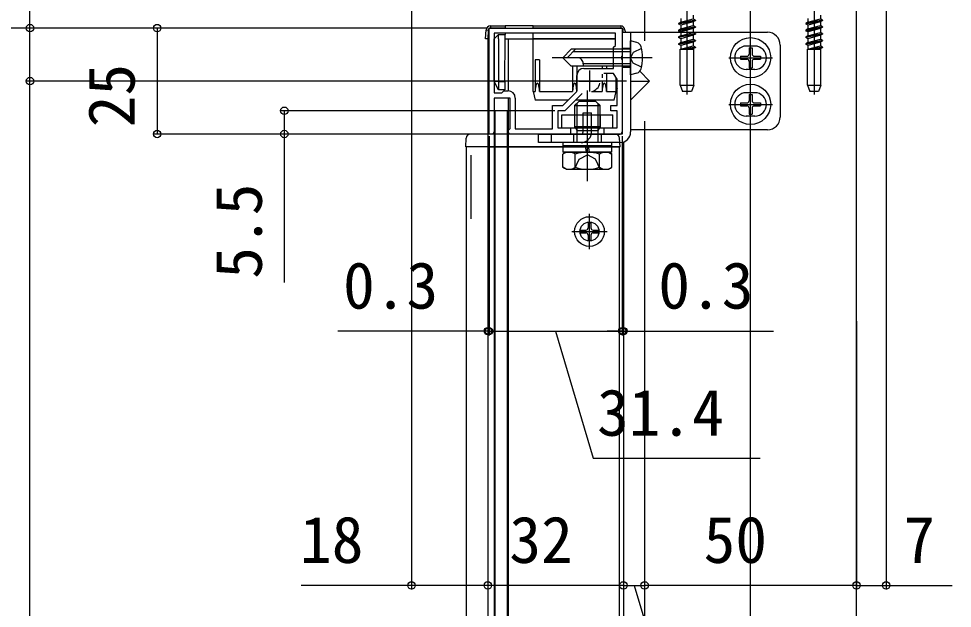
# Model space of a CAD drawing. Units: millimetres, scale not verified. Extents: x -875 to 875, y -1300 to 1294.
# Drawn here: x -757.7 to -537.4, y 773.1 to 912.2 of the extents above; entities that cross this region are included whole.
import ezdxf
from ezdxf.enums import TextEntityAlignment as Align

# ---------------------------------------------------------------- set-up
doc = ezdxf.new("R2010")
doc.units = ezdxf.units.MM
doc.header["$LTSCALE"] = 8
for name, color, linetype in [('0-2_YKK_11', 7, 'Continuous'), ('0-3_YKK_12', 2, 'Continuous'), ('0-4_YKK_13', 4, 'Continuous'), ('0-5_YKK_D', 6, 'Continuous'), ('0-7_YSS_K', 3, 'Continuous')]:
    doc.layers.add(name, color=color, linetype=linetype)
doc.styles.add('ＭＳ ゴシック', font='')
doc.styles.get('ＭＳ ゴシック').set_extended_font_data('MS Gothic')

msp = doc.modelspace()

# ---------------------------------------------------------------- linework, layer by layer
at = {"layer": '0-2_YKK_11'}
for p, q in [((-623, 900), (-623, 895)), ((-625.5, 897.5), (-620.5, 897.5))]:
    msp.add_line(p, q, dxfattribs=at)
for points in [[(-624.76, 894.54), (-628.8, 890.5), (-630.5, 890.5), (-630.5, 886.5), (-627.5, 886.5), (-627.5, 885), (-641.9, 885), (-642.2, 885.5), (-642.2, 885.8), (-642, 886), (-641.7, 886.3), (-641.7, 893.5), (-645.5, 893.5), (-645.5, 885.5), (-645.8, 885), (-646.7, 885), (-646.7, 910), (-615.3, 910), (-615.3, 903.458), (-615.42, 903.275), (-615.42, 902.725), (-615.3, 902.542), (-615.3, 885), (-619.5, 885), (-619.5, 886.5), (-616.5, 886.5), (-616.5, 890.5), (-618, 890.5), (-618, 891.7), (-616.5, 891.7), (-616.5, 897.914), (-617.3, 899.3), (-619.643, 899.3)], [(-616.9, 908.8), (-645.5, 908.8), (-645.5, 894.7), (-643.7, 894.7), (-643.2, 895.2), (-642.2, 895.2)], [(-624.3, 900.5), (-617.3, 900.5), (-617.3, 905.5), (-616.9, 905.9), (-616.9, 908.8)], [(-640.5, 893.5), (-640.5, 886.2), (-631.7, 886.2), (-631.7, 891.7), (-629.297, 891.7), (-626, 894.997), (-626, 898.8)]]:
    msp.add_lwpolyline(points, dxfattribs=at)
for centre, start, end in [((-624.3, 898.8), 90.00001, 179.99999), ((-642.2, 893.5), 0.00001, 89.99999)]:
    msp.add_arc(centre, 1.7, start, end, dxfattribs=at)
at = {"layer": '0-3_YKK_12'}
for p, q in [((-647, 907.5), (-647, 512.5)), ((-647, 907.5), (-646.7, 907.5)), ((-645.5, 907.5), (-645.5, 895.179)), ((-642.894, 907.5), (-616.9, 907.5)), ((-642.2, 907.5), (-642.2, 895.179)), ((-645.5, 893.2), (-645.5, 527.3)), ((-642.2, 893.5), (-642.2, 526.5)), ((-610, 886), (-610, 534)), ((-651.999, 538), (-651.999, 882)), ((-646.999, 882), (-651.999, 882)), ((-646.999, 882), (-615.999, 882)), ((-615.999, 882), (-615.999, 538)), ((-615, 883.131), (-615, 534)), ((-650.999, 880.001), (-650.999, 865.001))]:
    msp.add_line(p, q, dxfattribs=at)
for points in [[(-560, 921), (-610, 921), (-610, 909)], [(-610, 511), (-610, 500), (-560, 500), (-560, 921)]]:
    msp.add_lwpolyline(points, dxfattribs=at)
for radius in [3.5, 2.25]:
    msp.add_circle((-622.999, 862), radius, dxfattribs=at)
at = {"layer": '0-4_YKK_13'}
for p, q in [((-585, 911.932), (-585, 934.932)), ((-600, 926.5), (-600, 894.339)), ((-570, 926.5), (-570, 894.339)), ((-601.475, 912.264), (-601.475, 911.381)), ((-601.475, 911.381), (-598.525, 912.176)), ((-598.525, 913.059), (-598.525, 912.176)), ((-598, 911.872), (-598.525, 912.176)), ((-571.475, 912.264), (-571.475, 911.381)), ((-571.475, 911.381), (-568.525, 912.176)), ((-568.525, 913.059), (-568.525, 912.176)), ((-568, 911.872), (-568.525, 912.176)), ((-646.376, 910.5), (-646.376, 910)), ((-642.916, 910), (-646.376, 910)), ((-636.3, 910.5), (-642.921, 910.5)), ((-636.3, 910.5), (-615.624, 910.5)), ((-636.3, 910), (-636.3, 910.5)), ((-598, 911.872), (-602, 911.077)), ((-602, 910.977), (-598, 911.772)), ((-601.475, 910.674), (-602, 910.977)), ((-598, 910.282), (-602, 909.487)), ((-602, 909.387), (-598, 910.182)), ((-601.475, 909.791), (-602, 909.487)), ((-598.525, 911.469), (-601.475, 910.674)), ((-601.475, 910.674), (-601.475, 909.791)), ((-601.475, 909.791), (-598.525, 910.586)), ((-598.525, 909.879), (-601.475, 909.084)), ((-598, 911.772), (-598.525, 911.469)), ((-598.525, 911.469), (-598.525, 910.586)), ((-598, 910.282), (-598.525, 910.586)), ((-598, 910.182), (-598.525, 909.879)), ((-598.525, 909.879), (-598.525, 908.996)), ((-598, 911.872), (-598, 911.772)), ((-598, 910.282), (-598, 910.182)), ((-568, 911.872), (-572, 911.077)), ((-572, 910.977), (-568, 911.772)), ((-571.475, 910.674), (-572, 910.977)), ((-568, 910.282), (-572, 909.487)), ((-572, 909.387), (-568, 910.182)), ((-571.475, 909.791), (-572, 909.487)), ((-568.525, 911.469), (-571.475, 910.674)), ((-571.475, 910.674), (-571.475, 909.791)), ((-571.475, 909.791), (-568.525, 910.586)), ((-568.525, 909.879), (-571.475, 909.084)), ((-568, 911.772), (-568.525, 911.469)), ((-568.525, 911.469), (-568.525, 910.586)), ((-568, 910.282), (-568.525, 910.586)), ((-568, 910.182), (-568.525, 909.879)), ((-568.525, 909.879), (-568.525, 908.996)), ((-568, 911.872), (-568, 911.772)), ((-568, 910.282), (-568, 910.182)), ((-647.5, 907.5), (-647.374, 909.561)), ((-646.999, 907.5), (-647.5, 907.5)), ((-646.7, 907.5), (-646.999, 907.5)), ((-644.5, 908.5), (-645.5, 907.5)), ((-642.906, 908.8), (-642.903, 908.5)), ((-642.894, 907.5), (-642.903, 908.5)), ((-642.894, 907.5), (-636.3, 907.5)), ((-636.3, 895), (-636.3, 907.5)), ((-615.3, 909), (-581, 909)), ((-615.3, 909), (-615.3, 885.5)), ((-614.626, 909.561), (-615.125, 909.531)), ((-615.093, 909), (-615.125, 909.531)), ((-614.626, 909.561), (-614.592, 909)), ((-613.3, 909), (-613.3, 885.5)), ((-610, 909), (-610, 907)), ((-602, 909.487), (-602, 909.387)), ((-601.475, 909.084), (-602, 909.387)), ((-602, 907.897), (-598, 908.692)), ((-598, 908.592), (-602, 907.797)), ((-601.475, 908.201), (-602, 907.897)), ((-602, 907.897), (-602, 907.797)), ((-601.475, 907.494), (-602, 907.797)), ((-601.475, 909.084), (-601.475, 908.201)), ((-601.475, 908.201), (-598.525, 908.996)), ((-598.525, 908.289), (-601.475, 907.494)), ((-601.475, 907.494), (-601.475, 906.611)), ((-598, 908.692), (-598.525, 908.996)), ((-598, 908.592), (-598.525, 908.289)), ((-598.525, 908.289), (-598.525, 907.406)), ((-598, 908.692), (-598, 908.592)), ((-585, 897.85), (-585, 908.15)), ((-572, 909.487), (-572, 909.387)), ((-571.475, 909.084), (-572, 909.387)), ((-572, 907.897), (-568, 908.692)), ((-568, 908.592), (-572, 907.797)), ((-571.475, 908.201), (-572, 907.897)), ((-572, 907.897), (-572, 907.797)), ((-571.475, 907.494), (-572, 907.797)), ((-571.475, 909.084), (-571.475, 908.201)), ((-571.475, 908.201), (-568.525, 908.996)), ((-568.525, 908.289), (-571.475, 907.494)), ((-571.475, 907.494), (-571.475, 906.611)), ((-568, 908.692), (-568.525, 908.996)), ((-568, 908.592), (-568.525, 908.289)), ((-568.525, 908.289), (-568.525, 907.406)), ((-568, 908.692), (-568, 908.592)), ((-611.821, 906.604), (-613.3, 907)), ((-613.3, 899), (-613.3, 907)), ((-598, 907.102), (-602, 906.307)), ((-602, 906.207), (-598, 907.002)), ((-601.475, 906.611), (-602, 906.307)), ((-602, 906.307), (-602, 906.207)), ((-601.475, 905.904), (-602, 906.207)), ((-601.475, 906.611), (-598.525, 907.406)), ((-598.525, 906.699), (-601.475, 905.904)), ((-601.475, 905.904), (-601.475, 905.021)), ((-601.475, 905.021), (-598.525, 905.816)), ((-598, 905.512), (-600.579, 905)), ((-600.075, 905), (-598, 905.412)), ((-598, 907.102), (-598.525, 907.406)), ((-598, 907.002), (-598.525, 906.699)), ((-598.525, 906.699), (-598.525, 905.816)), ((-598, 905.512), (-598.525, 905.816)), ((-598, 907.102), (-598, 907.002)), ((-584, 905.75), (-586, 905.75)), ((-585.35, 905.35), (-584.65, 905.35)), ((-585.35, 905.35), (-585.35, 903.85)), ((-584.65, 905.35), (-584.65, 903.85)), ((-578, 906), (-578, 889)), ((-568, 907.102), (-572, 906.307)), ((-572, 906.207), (-568, 907.002)), ((-571.475, 906.611), (-572, 906.307)), ((-572, 906.307), (-572, 906.207)), ((-571.475, 905.904), (-572, 906.207)), ((-571.475, 906.611), (-568.525, 907.406)), ((-568.525, 906.699), (-571.475, 905.904)), ((-571.475, 905.904), (-571.475, 905.021)), ((-571.475, 905.021), (-568.525, 905.816)), ((-568, 905.512), (-570.579, 905)), ((-570.075, 905), (-568, 905.412)), ((-568, 907.102), (-568.525, 907.406)), ((-568, 907.002), (-568.525, 906.699)), ((-568.525, 906.699), (-568.525, 905.816)), ((-568, 905.512), (-568.525, 905.816)), ((-568, 907.102), (-568, 907.002)), ((-627.3, 905), (-629.3, 903)), ((-626.3, 905), (-628.3, 903)), ((-615.3, 905.25), (-613.3, 905.25)), ((-601.6, 896.5), (-601.6, 905)), ((-601.6, 905), (-598.4, 905)), ((-601.475, 905.021), (-601.511, 905)), ((-598.525, 905.109), (-598.525, 905)), ((-598.4, 896.5), (-598.4, 905)), ((-587.35, 903.35), (-587.35, 902.65)), ((-587.35, 903.35), (-585.85, 903.35)), ((-584.15, 903.35), (-582.65, 903.35)), ((-582.65, 903.35), (-582.65, 902.65)), ((-571.6, 896.5), (-571.6, 905)), ((-571.6, 905), (-568.4, 905)), ((-571.475, 905.021), (-571.511, 905)), ((-568.525, 905.109), (-568.525, 905)), ((-568.4, 896.5), (-568.4, 905)), ((-635.8, 902.5), (-635.8, 895)), ((-634.8, 902.5), (-635.8, 902.5)), ((-634.8, 902.5), (-634.8, 895)), ((-608.2, 903), (-631.8, 903)), ((-627.3, 901), (-629.3, 903)), ((-627, 901), (-627, 895)), ((-626, 901), (-626, 895.204)), ((-624.5, 901.6), (-624.5, 901)), ((-620, 901), (-620, 900.5)), ((-619, 901), (-619, 900.5)), ((-612.664, 901.742), (-613.333, 903)), ((-610.733, 900.8), (-612.664, 901.742)), ((-590.15, 903), (-579.85, 903)), ((-587.35, 902.65), (-585.85, 902.65)), ((-585.35, 902.15), (-585.35, 900.65)), ((-584.65, 902.15), (-584.65, 900.65)), ((-584.15, 902.65), (-582.65, 902.65)), ((-620, 899.15), (-620, 898.281)), ((-619, 899.3), (-619, 895)), ((-615.3, 900.75), (-613.3, 900.75)), ((-611.821, 899.396), (-613.3, 899)), ((-584, 900.25), (-586, 900.25)), ((-585.35, 900.65), (-584.65, 900.65)), ((-620, 897.53), (-620, 895)), ((-616.7, 895), (-616.7, 898.261)), ((-608.815, 897.5), (-613.3, 893.015)), ((-601.6, 896.5), (-598.4, 896.5)), ((-601.6, 896.5), (-601.054, 895)), ((-598.4, 896.5), (-598.946, 895)), ((-585, 886.85), (-585, 897.15)), ((-571.6, 896.5), (-568.4, 896.5)), ((-571.6, 896.5), (-571.054, 895)), ((-568.4, 896.5), (-568.946, 895)), ((-636.3, 895), (-635.8, 893)), ((-636.3, 895), (-635.8, 895)), ((-634.8, 895), (-627, 895)), ((-623.5, 873.879), (-623.5, 895.289)), ((-622.549, 895), (-620, 895)), ((-619, 895), (-616.7, 895)), ((-617.2, 893), (-616.7, 895)), ((-616.5, 895.8), (-616.7, 895)), ((-598.946, 895), (-601.054, 895)), ((-584, 894.75), (-586, 894.75)), ((-585.35, 894.35), (-584.65, 894.35)), ((-585.35, 894.35), (-585.35, 892.85)), ((-584.65, 894.35), (-584.65, 892.85)), ((-568.946, 895), (-571.054, 895)), ((-627.997, 893), (-635.8, 893)), ((-626.5, 891.7), (-625.5, 892.7)), ((-617.2, 893), (-626.3, 893)), ((-625.96, 892.24), (-625.96, 889.5)), ((-621.5, 892.7), (-625.5, 892.7)), ((-620.5, 891.7), (-621.5, 892.7)), ((-621.04, 892.24), (-621.04, 889.5)), ((-587.35, 892.35), (-587.35, 891.65)), ((-587.35, 892.35), (-585.85, 892.35)), ((-584.15, 892.35), (-582.65, 892.35)), ((-582.65, 892.35), (-582.65, 891.65)), ((-626.5, 891.7), (-620.5, 891.7)), ((-624.5, 885.5), (-624.5, 890)), ((-624.5, 890), (-622.5, 890)), ((-622.5, 885.5), (-622.5, 890)), ((-590.15, 892), (-579.85, 892)), ((-587.35, 891.65), (-585.85, 891.65)), ((-585.35, 891.15), (-585.35, 889.65)), ((-584.65, 891.15), (-584.65, 889.65)), ((-584.15, 891.65), (-582.65, 891.65)), ((-629.5, 889.5), (-617.5, 889.5)), ((-629.5, 886.5), (-629.5, 889.5)), ((-626.5, 889.5), (-626.5, 886.5)), ((-626, 889.5), (-626, 886.5)), ((-621, 889.5), (-621, 886.5)), ((-620.5, 889.5), (-620.5, 886.5)), ((-617.5, 886.5), (-617.5, 889.5)), ((-610, 888), (-610, 886)), ((-584, 889.25), (-586, 889.25)), ((-585.35, 889.65), (-584.65, 889.65)), ((-629.5, 886.5), (-617.5, 886.5)), ((-626.5, 886.8), (-620.5, 886.8)), ((-625.96, 885.865), (-621.04, 885.865)), ((-581, 886), (-613.3, 886)), ((-652.199, 882.001), (-652.073, 884.061)), ((-646.999, 885), (-651.075, 885)), ((-616.923, 885), (-646.999, 885)), ((-632, 883), (-632, 885)), ((-626.75, 885), (-626.75, 883)), ((-620.25, 885), (-620.25, 883)), ((-615.799, 882), (-615.925, 884.061)), ((-646.999, 882), (-652.199, 882)), ((-615.799, 882), (-646.999, 882)), ((-617.75, 883), (-629.25, 883)), ((-629.25, 882.2), (-629.25, 880.7)), ((-617.75, 882.2), (-629.25, 882.2)), ((-623.7, 880.7), (-623.93, 882.2)), ((-623.295, 882.2), (-623.064, 880.7)), ((-617.75, 880.7), (-617.75, 882.2)), ((-628.5, 880.7), (-629.274, 880.253)), ((-629.273, 877.147), (-629.273, 880.253)), ((-617.75, 880.7), (-629.25, 880.7)), ((-628.5, 880.7), (-618.5, 880.7)), ((-626.387, 877.147), (-626.387, 880.253)), ((-620.613, 877.147), (-620.613, 880.253)), ((-618.5, 880.7), (-617.727, 880.253)), ((-617.727, 877.147), (-617.727, 880.253)), ((-628.5, 876.7), (-629.274, 877.147)), ((-628.5, 876.7), (-618.5, 876.7)), ((-618.5, 876.7), (-617.727, 877.147)), ((-622.999, 857.85), (-622.999, 866.15)), ((-623.349, 864.05), (-622.649, 864.05)), ((-623.349, 864.05), (-623.349, 862.85)), ((-622.649, 864.05), (-622.649, 862.85)), ((-627.149, 862), (-618.849, 862)), ((-625.049, 862.35), (-625.049, 861.65)), ((-625.049, 862.35), (-623.849, 862.35)), ((-625.049, 861.65), (-623.849, 861.65)), ((-622.149, 862.35), (-620.949, 862.35)), ((-622.149, 861.65), (-620.949, 861.65)), ((-620.949, 862.35), (-620.949, 861.65)), ((-623.349, 861.15), (-623.349, 859.95)), ((-623.349, 859.95), (-622.649, 859.95)), ((-622.649, 861.15), (-622.649, 859.95))]:
    msp.add_line(p, q, dxfattribs=at)
for points in [[(-646.376, 910.5), (-642.921, 910.5), (-642.916, 910)], [(-615.624, 910.5), (-615.624, 910), (-636.3, 910)], [(-601.475, 911.381), (-602, 911.077), (-602, 910.977)], [(-571.475, 911.381), (-572, 911.077), (-572, 910.977)], [(-647.374, 909.561), (-646.875, 909.531), (-646.999, 907.5)], [(-644.5, 907.5), (-644.5, 897.4), (-645.5, 897.4), (-645.5, 907.5)], [(-644.5, 907.5), (-644.5, 908.5), (-642.903, 908.5)], [(-644.5, 897.4), (-642.983, 897.4), (-642.894, 907.5)], [(-616.9, 907.5), (-636.3, 907.5), (-636.3, 908.8)], [(-598, 905.512), (-598, 905.412), (-598.525, 905.109), (-598.931, 905)], [(-568, 905.512), (-568, 905.412), (-568.525, 905.109), (-568.931, 905)], [(-613.3, 905), (-617.3, 905), (-627.3, 905)], [(-613.3, 904.4), (-617.3, 904.4), (-626.9, 904.4)], [(-610.733, 905.2), (-612.664, 904.258), (-613.333, 903)], [(-613.3, 901), (-617.3, 901), (-627.3, 901)], [(-613.3, 901.6), (-617.3, 901.6), (-624.5, 901.6)], [(-613.3, 897.5), (-608.815, 897.5), (-611.135, 899.82)], [(-644.5, 897.4), (-644.5, 895.4), (-645.5, 897.4)], [(-642.983, 897.4), (-643, 895.4), (-644.5, 895.4)], [(-626.5, 891.7), (-626.5, 889.5), (-626.5, 886.8)], [(-620.5, 886.8), (-620.5, 889.5), (-620.5, 891.7)], [(-625.96, 889.5), (-625.96, 886.5), (-625.96, 885.865)], [(-621.04, 889.5), (-621.04, 886.5), (-621.04, 885.865)], [(-626.5, 886.8), (-626.327, 886.5), (-625.96, 885.865)], [(-625.96, 885.865), (-625.96, 885), (-625.96, 883)], [(-620.5, 886.8), (-620.673, 886.5), (-621.04, 885.865)], [(-621.04, 885.865), (-621.04, 885), (-621.04, 883)], [(-615.8, 883), (-635, 883), (-635, 885), (-615.8, 885)], [(-629.25, 883), (-629.25, 882.2), (-617.75, 882.2), (-617.75, 883)], [(-626.55, 876.697), (-625.4, 879.055), (-623.5, 880.066)], [(-620.45, 876.697), (-621.6, 879.055), (-623.5, 880.066)]]:
    msp.add_lwpolyline(points, dxfattribs=at)
msp.add_lwpolyline([(-645.35, 526.5), (-642.35, 526.5), (-642.35, 890.5), (-645.35, 890.5)], close=True, dxfattribs=at)
for centre, radius in [((-585, 903), 4.75), ((-585, 892), 4.75), ((-622.999, 862), 3.5)]:
    msp.add_circle(centre, radius, dxfattribs=at)
for centre, radius, start, end in [((-646.376, 909.5), 1, 90, 176.5), ((-646.376, 909.5), 0.5, 90, 176.5), ((-615.624, 909.5), 1, 3.5, 90), ((-615.624, 909.5), 0.5, 3.5, 90), ((-581, 906), 3, 0, 90), ((-612.183, 905.251), 1.4, 14.32332, 75), ((-621, 903), 10.5, 345.67668, 14.32332), ((-586, 903), 2.75, 90, 270), ((-584, 903), 2.75, 270, 90), ((-585.85, 903.85), 0.5, 270, 0), ((-584.15, 903.85), 0.5, 180, 270), ((-625.832, 901.667), 1.333, 357.13402, 90), ((-585.85, 902.15), 0.5, 0, 90), ((-584.15, 902.15), 0.5, 90, 180), ((-612.183, 900.749), 1.4, 285, 345.67668), ((-623, 897.5), 2.5, 280.9334, 349.0666), ((-586, 892), 2.75, 90, 270), ((-584, 892), 2.75, 270, 90), ((-585.85, 892.85), 0.5, 270, 0), ((-584.15, 892.85), 0.5, 180, 270), ((-585.85, 891.15), 0.5, 0, 90), ((-584.15, 891.15), 0.5, 90, 180), ((-581, 889), 3, 270, 0), ((-625, 885.5), 0.5, 270, 0), ((-625, 885.5), 2.5, 348.46304, 0), ((-615.8, 885.5), 0.5, 270, 0), ((-615.8, 885.5), 2.5, 270, 0), ((-651.075, 884), 1, 90, 176.5), ((-625, 885.5), 2.5, 270, 348.46304), ((-616.923, 884), 1, 3.5, 90), ((-627.83, 878.144), 2.556, 55.61708, 124.38292), ((-623.5, 871.146), 9.554, 72.41276, 107.58724), ((-619.17, 878.144), 2.556, 55.61708, 124.38292), ((-627.83, 879.256), 2.556, 235.61708, 304.38292), ((-623.5, 886.254), 9.554, 252.41276, 287.58724), ((-619.17, 879.256), 2.556, 235.61708, 304.38292), ((-623.849, 862.85), 0.5, 270, 0), ((-623.849, 861.15), 0.5, 0, 90), ((-622.149, 862.85), 0.5, 180, 270), ((-622.149, 861.15), 0.5, 90, 180)]:
    msp.add_arc(centre, radius, start, end, dxfattribs=at)
for centre, start_param in [((-635.3, 895), 1.5707963), ((-626.5, 895), 1.6525526), ((-619.5, 895), 1.5707963)]:
    msp.add_ellipse(centre, major_axis=(0, -2), ratio=0.25, start_param=start_param, end_param=4.712389, dxfattribs=at)
at = {"layer": '0-5_YKK_D'}
for p, q in [((-665, 920), (-665, 777.5)), ((-553, 920), (-553, 777.5)), ((-647.2, 910), (-786, 910)), ((-647.2, 910), (-786, 910)), ((-647.2, 910), (-756, 910)), ((-647.2, 910), (-726, 910)), ((-725, 910), (-725, 885)), ((-614.3, 897.5), (-756, 897.5)), ((-614.3, 897.5), (-756, 897.5)), ((-755, 709.999), (-755, 897.5)), ((-631.2, 890.5), (-696, 890.5)), ((-647.2, 885), (-726, 885)), ((-647.2, 885), (-696, 885)), ((-646.7, 884.5), (-646.7, 837.5)), ((-646.7, 884.5), (-646.7, 837.5)), ((-615.3, 884.5), (-615.3, 837.5)), ((-615.3, 884.5), (-615.3, 837.5)), ((-647, 880.56), (-647, 837.5)), ((-615, 880.56), (-615, 777.5)), ((-615, 880.56), (-615, 777.5)), ((-615, 880.56), (-615, 837.5)), ((-647, 840.877), (-647, 777.5)), ((-647, 840.877), (-647, 777.5)), ((-610, 840.877), (-610, 777.5)), ((-610, 840.877), (-610, 777.5)), ((-560, 840.877), (-560, 777.5)), ((-560, 840.877), (-560, 777.5)), ((-647, 838.5), (-682.375, 838.5)), ((-646.7, 838.5), (-647, 838.5)), ((-646.7, 838.5), (-615.3, 838.5)), ((-646.7, 838.5), (-643.2, 838.5)), ((-615.3, 838.5), (-618.8, 838.5)), ((-615.3, 838.5), (-615, 838.5)), ((-615, 838.5), (-579.625, 838.5)), ((-615, 778.5), (-647, 778.5)), ((-615, 778.5), (-610, 778.5)), ((-560, 778.5), (-610, 778.5))]:
    msp.add_line(p, q, dxfattribs=at)
for points in [[(-755, 897.5), (-755, 910), (-755, 951.25)], [(-695, 890.5), (-695, 885), (-695, 849.966)], [(-631, 838.5), (-622.1, 808.5), (-582.731, 808.5)], [(-647, 778.5), (-665, 778.5), (-690.994, 778.5)], [(-612.5, 778.5), (-604.55, 752), (-591.857, 752)], [(-560, 778.5), (-553, 778.5), (-537.403, 778.5)]]:
    msp.add_lwpolyline(points, dxfattribs=at)
for centre in [(-755, 910), (-725, 910), (-755, 897.5), (-755, 897.5), (-695, 890.5), (-725, 885), (-695, 885), (-647, 838.5), (-646.7, 838.5), (-646.7, 838.5), (-615.3, 838.5), (-615.3, 838.5), (-615, 838.5), (-665, 778.5), (-647, 778.5), (-647, 778.5), (-615, 778.5), (-615, 778.5), (-610, 778.5), (-610, 778.5), (-560, 778.5), (-560, 778.5), (-553, 778.5)]:
    msp.add_circle(centre, 0.875, dxfattribs=at)
at = {"layer": '0-7_YSS_K'}
msp.add_line((-585, 352), (-585, 961.218), dxfattribs=at)

# ---------------------------------------------------------------- texts
at = {"layer": '0-5_YKK_D', "style": 'ＭＳ ゴシック'}
for s, p in [('25', (-727, 886.591)), ('5.5', (-697, 850.858))]:
    msp.add_text(s, height=11, rotation=90, dxfattribs=at).set_placement(p, align=Align.BOTTOM_LEFT)
for s, p in [('0.3', (-681.142, 840.5)), ('0.3', (-606.767, 840.5)), ('31.4', (-621.208, 810.5)), ('18', (-691.295, 780.5)), ('32', (-641.909, 780.5)), ('50', (-596.08, 780.5)), ('7', (-548.949, 780.5))]:
    msp.add_text(s, height=11, dxfattribs=at).set_placement(p, align=Align.BOTTOM_LEFT)

doc.saveas('drawing.dxf')
